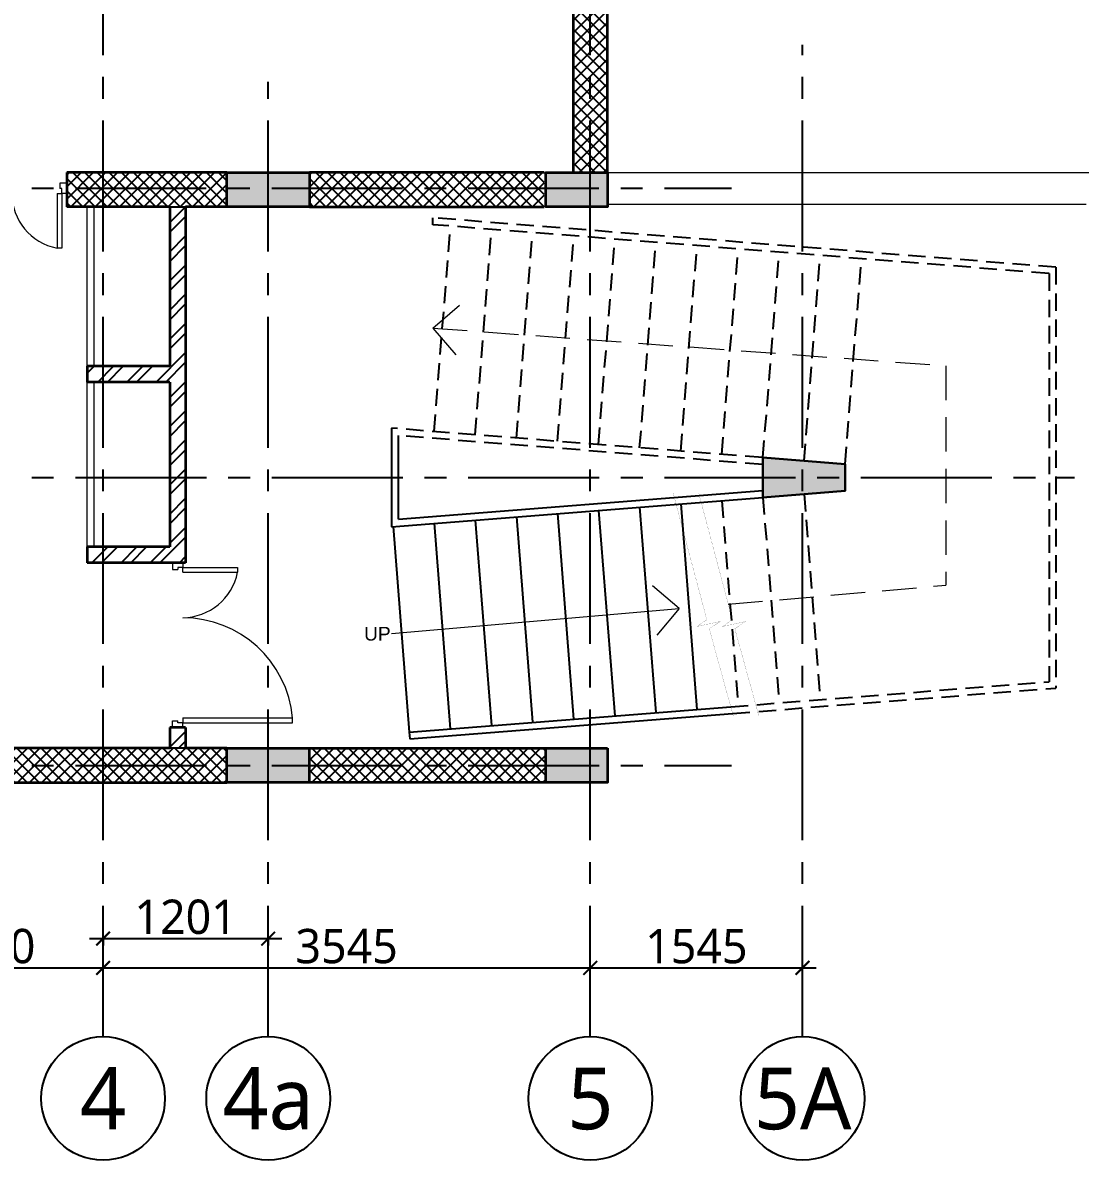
# Model space of a CAD drawing. Header units: millimetres. Extents: x -1107453 to -240403, y -265431 to 143409.
# Drawn here: x -291800 to -284104, y 94509 to 102788 of the extents above; entities that cross this region are included whole.
import ezdxf
from ezdxf.enums import TextEntityAlignment as Align

# ---------------------------------------------------------------- set-up
doc = ezdxf.new("R2010")
doc.units = ezdxf.units.MM
doc.header["$MEASUREMENT"] = 0
for name, pattern in [('CENTER2', [28.574999999999992, 19.05, -3.174999999999998, 3.174999999999998, -3.174999999999998]), ('DASHED2', [0.375, 0.25, -0.125]), ('HIDDEN2', [4.7624999999999975, 3.174999999999998, -1.587499999999999])]:
    doc.linetypes.add(name, pattern=pattern)
for name, color, linetype in [('A-Anno-Dims', 7, 'Continuous'), ('A-Anno-Grid Lines', 154, 'Continuous'), ('A-Elevation', 4, 'Continuous'), ('A-Steps', 3, 'Continuous'), ('A-Wall Patt', 8, 'Continuous'), ('Anno_Labels', 7, 'Continuous'), ('S-Conc Patt', 9, 'Continuous')]:
    doc.layers.add(name, color=color, linetype=linetype)
for name, color, linetype, lineweight in [('A-Door', 4, 'Continuous', 9), ('A-Wall Ele', 3, 'Continuous', 20), ('A-Wall Sec', 1, 'Continuous', 30), ('column hatch', 12, 'Continuous', 5), ('S-Concrete', 40, 'Continuous', 30), ('S-Reflected Beam', 60, 'Continuous', 25), ('STAIR', 3, 'Continuous', 9), ('text', 7, 'Continuous', 9)]:
    doc.layers.add(name, color=color, linetype=linetype, lineweight=lineweight)
doc.layers.get('S-Reflected Beam').off()
doc.styles.get("Standard").update_dxf_attribs({"font": 'trebuc.ttf'})
doc.dimstyles.new('IIITD_WD_L @ 100', dxfattribs={"dimscale": 100, "dimtxt": 2.5, "dimasz": 1, "dimexe": 0.5, "dimexo": 0.25, "dimgap": 0.3, "dimtad": 1, "dimdec": 0, "dimrnd": 1, "dimzin": 0, "dimdsep": 46, "dimtxsty": 'Standard', "dimblk": 'ARCHTICK', "dimcen": 0.2, "dimdle": 1, "dimclrd": 8, "dimclre": 8, "dimadec": 0, "dimazin": 0, "dimtfac": 1, "dimtdec": 0, "dimtofl": 0, "dimtmove": 0, "dimatfit": 0, "dimfxl": 2, "dimfxlon": 1, "dimtolj": 1, "dimtzin": 0, "dimlwd": -1, "dimlwe": -1, "dimarcsym": 0})
pattern_1 = [(45, (-563.6419556228791, 4396.156088989985), (-44.19417382415921, 44.19417382415922), []), (135, (-563.6419556228791, 4396.156088989985), (-44.19417382415922, -44.19417382415921), [])]

# ---------------------------------------------------------------- blocks, each defined once
blk = doc.blocks.new('s g h s l')
at = {"layer": 'S-Conc Patt'}
blk.add_hatch(color=256, dxfattribs=at).paths.add_polyline_path([(521138.1771746668, -8796.657298086444), (521138.177174667, -9087.061777143274), (521738.177174667, -9039.85088355228), (521738.1771746668, -8844.223603098086)])
at = {"layer": 'A-Elevation', "linetype": 'HIDDEN2', "ltscale": 40}
for p, q in [((523271.8421872522, -7410.945087191911), (518738.1771746783, -7051.528932510089)), ((518738.1771746522, -7101.685808170238), (518738.1771746512, -7051.528932507936)), ((523221.8421872521, -7457.138104103187), (518738.1771746783, -7101.685808172303)), ((523271.8421872522, -7410.945087191911), (523271.8421872525, -10473.96557858679)), ((523221.8421872521, -7457.138104103187), (523221.8421872524, -10427.74527602404)), ((521138.1771746779, -8796.657298086502), (518438.1771746789, -8582.608925533747)), ((521138.1771746779, -8846.814173748717), (518488.1771746786, -8636.729659946943)), ((520905.5930721657, -10609.99892686182), (523221.8421872524, -10427.74527602404)), ((520919.1135324265, -10659.08961553938), (523271.8421872525, -10473.96557858679))]:
    blk.add_line(p, q, dxfattribs=at)
at = {"layer": 'A-Elevation'}
for p, q in [((518438.1771746789, -8582.608925533747), (518438.1771746789, -9299.51079830296)), ((518488.1771746786, -9245.422013475036), (518488.1771746786, -8636.729659946943)), ((518438.1771746789, -9299.51079830296), (521138.1771746779, -9087.061777143388)), ((518488.1771746786, -9245.422013475036), (521138.1771746779, -9036.907233448059)), ((518565.9461063799, -10794.09363343229), (520905.5930721657, -10609.99892686182)), ((518569.8682247392, -10843.93956594012), (520919.1135324265, -10659.08961553938)), ((518565.9447979386, -10794.07700453987), (518569.8682247392, -10843.93956594013))]:
    blk.add_line(p, q, dxfattribs=at)
at = {"layer": 'A-Steps', "linetype": 'DASHED2', "ltscale": 500}
for p, q in [((518747.5602748115, -8607.135943711079), (518866.1041045051, -7111.827493777906)), ((519046.6219647982, -8630.844709649811), (519165.1657944918, -7135.536259716609)), ((519345.6836547847, -8654.553475588546), (519464.2274844785, -7159.245025655372)), ((519644.7453447714, -8678.262241527264), (519763.2891744651, -7182.953791594075)), ((519943.8070347579, -8701.971007465998), (520062.3508644516, -7206.662557532808)), ((520242.8687247447, -8725.679773404714), (520361.4125544383, -7230.371323471541)), ((520541.9304147313, -8749.388539343447), (520660.4742444249, -7254.080089410243)), ((520840.9921047181, -8773.09730528218), (520959.5359344116, -7277.788855349005)), ((521140.0537947046, -8796.806071220897), (521258.5976243982, -7301.497621287707)), ((521439.1154846913, -8820.51483715963), (521557.659314385, -7325.206387226441)), ((521738.1771746778, -8844.223603098348), (521856.7210043715, -7348.915153165172)), ((521140.0537947046, -9087.268415429702), (521258.5976243985, -10582.57686536286)), ((521439.1154846913, -9063.559649490897), (521557.6593143852, -10558.86809942405)), ((520840.9921047183, -9110.977181370123), (520959.535934415, -10606.28563130306))]:
    blk.add_line(p, q, dxfattribs=at)
at = {"layer": 'A-Steps'}
for p, q in [((519943.6651457728, -9181.040537759383), (520061.323205246, -10676.41894506673)), ((520242.7408272342, -9157.50892586478), (520360.3988867072, -10652.88733317212)), ((520541.8165086957, -9133.977313970145), (520659.4745681688, -10629.35572127749)), ((519046.4381013883, -9251.635373443261), (519164.0961608615, -10747.01378075061)), ((519345.5137828498, -9228.103761548644), (519463.1718423229, -10723.48216885597)), ((519644.5894643114, -9204.572149654019), (519762.2475237846, -10699.95055696137)), ((518448.2867384653, -9298.69859723252), (518565.9447979386, -10794.07700453987)), ((518747.3624199268, -9275.166985337895), (518865.0204794001, -10770.54539264524))]:
    blk.add_line(p, q, dxfattribs=at)
at = {"layer": 'S-Concrete'}
blk.add_lwpolyline([(521138.1771746668, -8796.657298086444), (521738.1771746668, -8844.223603098086), (521738.177174667, -9039.85088355228), (521138.177174667, -9087.061777143274), (521138.1771746668, -8796.657298086444)], dxfattribs=at)
at = {"layer": 'STAIR', "color": 5, "const_width": 1}
for points in [[(520485.7060281081, -9052.342640694724), (520731.7634274617, -9976.842853890645), (520660.2978765096, -10026.093164961), (520829.871310239, -9989.19344974766), (520749.5240448325, -10043.33655848741), (520924.5548412948, -10678.84616187706)], [(520671.891190716, -9052.342640694842), (520917.9485900698, -9976.842853890645), (520846.4830391172, -10026.093164961), (521016.056472847, -9989.19344974766), (520935.7092074405, -10043.33655848741), (521110.7400039026, -10678.84616187706)]]:
    blk.add_lwpolyline(points, dxfattribs=at)
at = {"layer": 'text'}
for p, q in [((518738.1771746784, -7854.038943105931), (518931.8516206697, -7688.161853157159)), ((518738.1771746784, -7854.038943105931), (518904.0542646273, -8047.713389097305)), ((520531.3967018049, -9894.704206611701), (520336.127736261, -9730.70716061612)), ((518438.177174678, -10076.90622558101), (520531.3967018049, -9894.704206611701)), ((520531.3967018049, -9894.704206611701), (520367.3996558094, -10089.97317215582))]:
    blk.add_line(p, q, dxfattribs=at)
at = {"layer": 'text', "linetype": 'DASHED2', "ltscale": 1000}
for p, q in [((518738.1771746783, -7854.038943105931), (522471.8421872522, -8128.412017311784)), ((522471.8421872522, -8128.412017311784), (522471.8421872522, -9725.800238075868)), ((520887.8297931033, -9863.678875527025), (522471.8421872522, -9725.800238075868))]:
    blk.add_line(p, q, dxfattribs=at)
at = {"layer": 'text', "insert": (518237.2104470522, -10028.60058235124), "char_height": 100, "width": 230.664602492936, "attachment_point": 1}
blk.add_mtext('{\\fArial|b0|i0|c0|p34;UP}', dxfattribs=at)
blk = doc.blocks.new('Door 1200')
at = {"layer": 'A-Door', "color": 5, "lineweight": 18}
for p, q in [((524083.629371542, 16182.33756403759), (524083.629371542, 16132.33756403759)), ((524083.629371542, 16182.33756403759), (524158.629371542, 16182.33756403759)), ((524123.629371542, 16147.33756403758), (524123.629371542, 16132.33756403759)), ((524158.629371542, 16147.33756403758), (524123.629371542, 16147.33756403758)), ((524158.629371542, 16182.33756403759), (524158.629371542, 16147.33756403758)), ((524158.629371542, 16147.33756403758), (524557.0951793599, 16147.33756403758)), ((524158.629371542, 16112.33756403759), (524158.629371542, 16147.33756403758)), ((524557.0951793599, 16147.33756403758), (524557.0951793601, 16112.33756403758)), ((524083.629371542, 16132.33756403759), (524123.629371542, 16132.33756403759)), ((524158.629371542, 16112.33756403759), (524557.0951793601, 16112.33756403758)), ((524083.629371542, 15032.33756403759), (524123.629371542, 15032.33756403759)), ((524083.629371542, 14982.33756403759), (524083.629371542, 15032.33756403759)), ((524123.629371542, 15017.33756403759), (524123.629371542, 15032.33756403759)), ((524158.629371542, 15017.33756403759), (524123.629371542, 15017.33756403759)), ((524158.629371542, 15052.33756405504), (524957.8622742627, 15052.36280079281)), ((524158.629371542, 15052.33756405504), (524158.629371542, 15017.33756403759)), ((524158.629371542, 15017.33756403759), (524957.8622742627, 15017.36280077536)), ((524158.629371542, 14982.33756403759), (524158.629371542, 15017.33756403759)), ((524957.8622742627, 15017.36280077536), (524957.8622742627, 15052.36280079281)), ((524083.629371542, 14982.33756403759), (524158.629371542, 14982.33756403759))]:
    blk.add_line(p, q, dxfattribs=at)
at = {"layer": 'A-Door', "lineweight": 18}
for centre, radius, start, end in [((524154.5491651758, 16192.83248138865), 410.515194913715, 270.5694855062471, 348.6920226384242), ((524156.8255171427, 14977.84414421031), 804.4954421475996, 5.314801625242492, 89.87153024725338)]:
    blk.add_arc(centre, radius, start, end, dxfattribs=at)
blk = doc.blocks.new('Cols Hostel')
at = {"layer": 'S-Conc Patt'}
h = blk.add_hatch(color=256, dxfattribs=at)
h.paths.add_polyline_path([(626561.7497282308, 5667.72685304981), (626811.7497282308, 5667.72685304981), (626811.7497282308, 5217.72685304981), (626561.7497282308, 5217.72685304981)])
h.paths.add_polyline_path([(626261.7410412015, 5667.72685304981), (626511.7410412014, 5667.72685304981), (626511.7410412014, 5217.72685304981), (626261.7410412015, 5217.72685304981)])
h.paths.add_polyline_path([(610501.4236321427, 6260.521494613407), (610751.4236321426, 6260.521494613407), (610751.4236321426, 5810.521494613407), (610501.4236321427, 5810.521494613407)])
h.paths.add_polyline_path([(633754.5867284772, -13558.89746784995), (633802.2889767203, -13804.30426061802), (633350.7404723346, -13892.07639849159), (633303.0382240913, -13646.6696057232)])
h.paths.add_polyline_path([(608436.4236327672, -13974.68773617569), (608436.4236327672, -14224.68773617569), (607987.1279409268, -14224.68773617569), (607987.1279409268, -13974.68773617569)])
h.paths.add_polyline_path([(639101.475264188, 2747.193651942769), (639346.8820600499, 2794.895900787234), (639489.9888065832, 2058.675513201655), (639244.5820107213, 2010.973264357221)])
h.paths.add_polyline_path([(640105.130579858, -2416.165332935256), (640350.5373757198, -2368.463084090792), (640493.6441222532, -3104.68347167637), (640248.2373263914, -3152.385720520833)])
h.paths.add_polyline_path([(631447.1788227003, -4099.100672051689), (631692.5856185621, -4051.398423207223), (631835.6923650954, -4787.618810792802), (631590.2855692336, -4835.321059637266)])
h.paths.add_polyline_path([(630443.523506772, 1064.258312836318), (630688.9303026339, 1111.960561680782), (630832.0370491672, 375.7401740952046), (630586.6302533054, 328.037925250741)])
h.paths.add_polyline_path([(608186.4236327682, 6255.312267041911), (608436.4236327682, 6255.312267041911), (608436.4236327682, 5505.312267041911), (608186.4236327682, 5505.312267041911)])
h.paths.add_polyline_path([(608186.4236327666, 995.3122670443263), (608436.4236327666, 995.3122670443263), (608436.4236327666, 245.3122670443263), (608186.4236327666, 245.3122670443263)])
h.paths.add_polyline_path([(608186.4236327666, -4264.687732955702), (608436.4236327666, -4264.687732955702), (608436.4236327666, -5014.687732955703), (608186.4236327666, -5014.687732955703)])
h.paths.add_polyline_path([(599366.4236325014, -4264.687732955294), (599616.4236325014, -4264.687732955294), (599616.4236325014, -5014.687732955294), (599366.4236325014, -5014.687732955294)])
h.paths.add_polyline_path([(599366.4236325017, 995.3122670447336), (599616.4236325015, 995.3122670447336), (599616.4236325015, 245.3122670447338), (599366.4236325017, 245.3122670447338)])
h.paths.add_polyline_path([(626561.4236324625, 11102.81313079416), (626811.4236324625, 11102.81313079416), (626811.4236324625, 10352.81313079416), (626561.4236324625, 10352.81313079416)])
h.paths.add_polyline_path([(626561.4236324625, 17050.82723748011), (626811.4236324625, 17050.82723748014), (626811.4236324625, 16300.8272374801), (626561.4236324625, 16300.8272374801)])
h.paths.add_polyline_path([(626561.4236324744, 13870.82723780113), (626811.423632474, 13870.82723780116), (626811.423632474, 13120.82723780116), (626561.4236324744, 13120.82723780116)])
h.paths.add_polyline_path([(610451.4236322272, 11170.31226704627), (610201.4236322276, 11170.31226704627), (610201.4236322276, 10420.3122670463), (610451.4236322272, 10420.3122670463)])
h.paths.add_polyline_path([(610451.4236322271, 16300.82723747738), (610201.4236322272, 16300.82723747738), (610201.4236322272, 17050.82723747741), (610451.4236322271, 17050.82723747738)])
h.paths.add_polyline_path([(610451.4236322271, 13120.82723779884), (610201.4236322272, 13120.82723779884), (610201.4236322272, 13870.82723779883), (610451.4236322271, 13870.8272377988)])
h.paths.add_polyline_path([(598411.4236323242, 9225.312267043775), (598661.4236323242, 9225.312267043775), (598661.4236323242, 8475.312267043715), (598411.4236323242, 8475.312267043715)])
h.paths.add_polyline_path([(603651.4236324986, 16800.82723747581), (603651.4236324986, 17050.82723747581), (602901.4236324986, 17050.82723747546), (602901.4236324986, 16800.82723747546)])
h.paths.add_polyline_path([(602901.4236320684, 14630.37833311668), (603151.4236320686, 14630.37833311668), (603151.4236320809, 13880.37833311656), (602901.4236320809, 13880.37833311656)])
h.paths.add_polyline_path([(596931.4236324542, 9225.312267043597), (597181.4236324544, 9225.312267043597), (597181.4236324544, 8475.312267043539), (596931.4236324542, 8475.312267043539)])
h.paths.add_polyline_path([(596931.4236325617, 11170.31226704438), (597181.4236325617, 11170.31226704438), (597181.4236325672, 10420.31226704435), (596931.4236325672, 10420.31226704435)])
h.paths.add_polyline_path([(602901.4236324443, 11170.31226704496), (603151.4236324443, 11170.31226704496), (603151.42363245, 10420.31226704493), (602901.4236324499, 10420.31226704493)])
h.paths.add_polyline_path([(608436.4236327665, 11170.31226704493), (608186.4236327665, 11170.31226704493), (608186.4236327664, 10420.31226704496), (608436.4236327664, 10420.31226704496)])
h.paths.add_polyline_path([(604651.4236330386, 11170.31226704493), (604881.4236330386, 11170.31226704493), (604881.4236330386, 10420.31226704496), (604651.4236330385, 10420.31226704496)])
h.paths.add_polyline_path([(639550.4626592548, 13200.04723540656), (639795.8694551166, 13247.7494842507), (639938.9762016493, 12511.52909666512), (639693.5694057874, 12463.82684782089)])
h.paths.add_polyline_path([(634799.4555117306, 10295.14102881963), (634847.1577605751, 10049.73423295779), (634108.7417453408, 9906.200699648096), (634061.0394964964, 10151.60749551031)])
h.paths.add_polyline_path([(637666.4011072278, -8396.370058025992), (637892.1753594207, -8352.483989089114), (637979.9474972943, -8804.032493475068), (637754.173245101, -8847.918562411942)])
h.paths.add_polyline_path([(636132.5559709177, -13079.82090792068), (636180.2582197629, -13325.22770378683), (635591.2819096944, -13439.71310101315), (635543.5796608493, -13194.30630514718)])
h.paths.add_polyline_path([(603151.4236324988, 9225.312266957888), (603151.4236324988, 8995.31226704421), (602401.4236324944, 8995.31226704421), (602401.4236324944, 9225.312266957888)])
h.paths.add_polyline_path([(642512.4924703864, -9792.340135633713), (642556.3785393235, -10018.11438782661), (642109.7381708464, -10104.93248072489), (642065.8521019096, -9879.158228531613)])
h.paths.add_polyline_path([(638555.8562560007, -10561.43230613148), (638599.7423249376, -10787.20655832438), (638148.1938205516, -10874.97869619798), (638104.307751615, -10649.2044440047)])
h.paths.add_polyline_path([(642095.8501953823, -7652.524794880649), (642139.7362643189, -7878.299047073553), (641688.187759933, -7966.071184947126), (641644.3016909962, -7740.296932753875)])
h.paths.add_polyline_path([(640153.1558516191, -10026.70362193683), (640378.9327155026, -9982.830991117213), (640464.7704714619, -10424.56833349776), (640238.9936075786, -10468.44096431718)])
h.paths.add_polyline_path([(640117.871420735, -8037.004920564388), (640161.7574896722, -8262.779172757262), (639710.2089852861, -8350.551310630864), (639666.322916349, -8124.777058437614)])
h.paths.add_polyline_path([(603151.423632481, -11964.6877265358), (603151.423632481, -12194.6877265358), (602701.4236324814, -12194.68772970963), (602701.4236324814, -11964.68772970963)])
h.paths.add_polyline_path([(603151.4236324809, -10129.68773295506), (602921.423632481, -10129.68773295506), (602921.423632481, -9669.687732955032), (603151.4236324809, -9669.687732955032)])
h.paths.add_polyline_path([(599111.423632481, -11964.68772970965), (599111.423632481, -12194.68772970966), (598661.423632481, -12194.68772970966), (598661.423632481, -11964.68772970965)])
h.paths.add_polyline_path([(599112.1445684878, -9784.687732954744), (599112.1445684878, -10014.68773295474), (598661.4236325182, -10014.68773295474), (598661.4236325182, -9784.687732954744)])
h.paths.add_polyline_path([(600791.4236324439, -11734.68772970943), (601021.4236324439, -11734.68772970943), (601021.4236324439, -12194.68772970943), (600791.4236324439, -12194.68772970943)])
h.paths.add_polyline_path([(601136.4236324807, -9784.687732954872), (601136.4236324807, -10014.68773295487), (600676.4236324807, -10014.68773295487), (600676.4236324807, -9784.687732954872)])
h.paths.add_polyline_path([(634936.8634596043, -3420.774693536952), (635162.6377117971, -3376.888624600049), (635305.7444583301, -4113.109012182598), (635079.9702061369, -4156.9950811195)])
h.paths.add_polyline_path([(635631.423171387, 2072.683853419527), (635857.19742358, 2116.56992235643), (636000.3041703659, 1380.349534821666), (635774.5299181726, 1336.463465884793)])
h.paths.add_polyline_path([(634717.4221262403, 6774.811601546535), (634673.5360573035, 7000.585853739467), (635409.7564448892, 7143.692600272422), (635453.6425138261, 6917.91834807914)])
h.paths.add_polyline_path([(631991.7009734721, 11730.77280222782), (632217.4752256653, 11774.65887116469), (632360.5819721983, 11038.438483579), (632134.8077200049, 10994.55241464215)])
h.paths.add_polyline_path([(604651.4236330363, 6255.312267045054), (604881.4236330364, 6255.312267045054), (604881.4236330375, 5505.312267044967), (604651.4236330374, 5505.312267044967)])
h.paths.add_polyline_path([(639083.0429550235, -12506.39970573256), (639130.7615289203, -12751.89254039671), (638541.0972403046, -12866.46399997905), (638493.3786664079, -12620.97116531452)])
h.paths.add_polyline_path([(603152.1279403985, -13974.68772974526), (603152.1279403985, -14224.68772974526), (602552.1279403989, -14224.68773295398), (602552.1279403989, -13974.68773295398)])
h.paths.add_polyline_path([(638468.5711924311, 11008.20796230397), (638713.9779891327, 11055.91021131159), (638856.822152756, 10319.84005597906), (638611.4153560543, 10272.1378069715)])
h.paths.add_polyline_path([(606267.8322493514, -9784.72008278122), (606267.8322493514, -10034.72008278122), (605667.8322493514, -10034.72008278122), (605667.8322493514, -9784.72008278122)])
h.paths.add_polyline_path([(599161.4236325724, 5765.312270250174), (599161.4236325724, 6015.312270250141), (598411.4236325725, 6015.312270250141), (598411.4236325725, 5765.312270250141)])
h.paths.add_polyline_path([(642895.9915818538, -11765.26998528922), (642943.6951566079, -12010.68564801657), (642502.6415922842, -12096.4177932624), (642454.9380175301, -11851.00213053467)])
h.paths.add_polyline_path([(606267.1279403963, -13974.68773295372), (606267.1279403963, -14224.68773295372), (605667.1279406472, -14224.68773295372), (605667.1279406472, -13974.68773295372)])
h.paths.add_polyline_path([(599112.8322485696, -13974.68773295473), (599112.8322485667, -14224.68773295473), (598662.1279403984, -14224.68773295459), (598662.1279404012, -13974.6877329546)])
h.paths.add_polyline_path([(626262.127940398, 11910.84516932236), (626512.127940398, 11910.84516932236), (626512.1522459907, 11160.82726141339), (626262.1522459915, 11160.82723780088)])
h.paths.add_polyline_path([(626261.4236324625, 17050.82723748011), (626511.4236324625, 17050.82723748014), (626511.4236324625, 16300.8272374801), (626261.4236324625, 16300.8272374801)])
h.paths.add_polyline_path([(610751.4236322272, 16300.82723747738), (610501.4236322275, 16300.82723747738), (610501.4236322275, 17050.82723747741), (610751.4236322272, 17050.82723747738)])
h.paths.add_polyline_path([(610501.4236322275, 8730.82723747824), (610751.4236322272, 8730.82723747824), (610751.4236322272, 7980.827237478195), (610501.4236322275, 7980.827237478226)])
h.paths.add_polyline_path([(626511.423632481, 7980.82723748131), (626261.4236324811, 7980.82723748131), (626261.4236324809, 8730.827237481382), (626511.4236324809, 8730.827237481355)])
h.paths.add_polyline_path([(621251.4236324793, 11235.82723780016), (621021.4236324793, 11235.82723780016), (621021.4236324793, 11835.82723780015), (621251.4236324793, 11835.82723780015)])
h.paths.add_polyline_path([(610501.4236322278, 11910.82723779866), (610751.4236322278, 11910.82723779866), (610751.4236322278, 11160.8272377987), (610501.4236322278, 11160.8272377987)])
h.paths.add_polyline_path([(615991.4236322296, 11235.82723747908), (615761.4236322296, 11235.82723747905), (615761.4236322296, 11835.82723747909), (615991.4236322293, 11835.82723747909)])
h.paths.add_polyline_path([(635329.2757440787, -8947.302390988481), (635376.9779923315, -9192.70918380568), (634788.0016822629, -9307.194581032034), (634740.2994340104, -9061.787788214948)])
h.paths.add_polyline_path([(633933.2081441764, 1742.58429144838), (634158.9823963692, 1786.470360385283), (634302.089143155, 1050.249972850521), (634076.3148909619, 1006.363903913618)])
h.paths.add_polyline_path([(604651.4236322272, 995.3122670442681), (604881.4236322272, 995.3122670442681), (604881.4236322272, 245.312267044239), (604651.4236322272, 245.3122670442972)])
h.paths.add_polyline_path([(604651.4236322272, -4264.687732955732), (604881.4236322272, -4264.687732955732), (604881.4236322272, -5014.687732955732), (604651.4236322272, -5014.687732955703)])
h.paths.add_polyline_path([(626261.4236324743, 13870.82723780113), (626511.423632474, 13870.82723780116), (626511.423632474, 13120.82723780116), (626261.4236324743, 13120.82723780116)])
h.paths.add_polyline_path([(621021.423632479, 13795.82723780034), (621251.423632479, 13795.82723780037), (621251.4236324793, 13195.82723779991), (621021.4236324793, 13195.82723779991)])
h.paths.add_polyline_path([(615761.4236322297, 13795.82723747861), (615991.4236322297, 13795.82723747864), (615991.4236322297, 13195.82723747862), (615761.4236322297, 13195.82723747859)])
h.paths.add_polyline_path([(610751.4236322272, 13120.82723779884), (610501.4236322275, 13120.82723779884), (610501.4236322275, 13870.82723779883), (610751.4236322272, 13870.8272377988)])
h.paths.add_polyline_path([(633692.1116287775, 12061.29915106695), (633937.518424636, 12109.00139990876), (634080.62517159, 11372.78101240593), (633835.2183757311, 11325.078763564)])
h.paths.add_polyline_path([(628502.0163357207, 11052.4468235496), (628747.4231315826, 11100.149072394), (628890.5298781157, 10363.92868480837), (628645.1230822536, 10316.22643596396)])
h.paths.add_polyline_path([(596931.4236324761, 14630.37833311668), (597181.4236324761, 14630.37833311668), (597181.4236324886, 13880.37833311656), (596931.4236324886, 13880.37833311656)])
h.paths.add_polyline_path([(639921.5861545858, 11290.78236794987), (640166.9929504477, 11338.48461679401), (640309.8371140707, 10602.41446146165), (640064.4303182089, 10554.71221261736)])
h.paths.add_polyline_path([(638889.5778972417, 16600.00459412334), (639134.9846931036, 16647.70684296748), (639278.2703408748, 15911.52119383809), (639032.8635450129, 15863.81894499386)])
h.paths.add_polyline_path([(633031.9125049989, 15457.72920584385), (633277.3193008878, 15505.43145469154), (633420.6350227703, 14769.09160509436), (633175.2282268814, 14721.38935624657)])
h.paths.add_polyline_path([(632948.1511591675, -9410.146123898448), (632995.8534074107, -9655.552916666522), (632544.3049030248, -9743.325054540097), (632496.6026547815, -9497.9182617717)])
h.paths.add_polyline_path([(636635.0784870684, -3090.675131517899), (636860.8527392615, -3046.789062581054), (637003.9594857942, -3783.009450163605), (636778.1852336011, -3826.89551910045)])
h.paths.add_polyline_path([(639326.3018046743, 7904.990206744258), (639374.019552322, 7659.586424052452), (638637.7953735313, 7516.499143256194), (638590.0776258839, 7761.902925948176)])
h.paths.add_polyline_path([(632929.5528271653, 6905.943276127655), (633155.3270793582, 6949.829345064557), (633298.4338258913, 6213.608957478808), (633072.659573698, 6169.722888541961)])
h.paths.add_polyline_path([(629439.8681907993, 6227.61729771734), (629685.2749866612, 6275.319546561806), (629828.3817331943, 5539.099158976082), (629582.9749373319, 5491.396910131676)])
h.paths.add_polyline_path([(620836.4236324674, 16800.82723747933), (620836.4236324674, 17050.82723747933), (621436.4236324674, 17050.82723747934), (621436.4236324674, 16800.82723747934)])
h.paths.add_polyline_path([(615576.4236322074, 16800.8272374786), (615576.4236322074, 17050.8272374786), (616176.4236322074, 17050.8272374786), (616176.4236322074, 16800.8272374786)])
h.paths.add_polyline_path([(620836.4236324679, 7980.827237479418), (620836.4236324679, 8230.827237479418), (621436.4236324679, 8230.827237479434), (621436.4236324679, 7980.827237479433)])
h.paths.add_polyline_path([(615576.4236322185, 7980.827237478369), (615576.4236322185, 8230.82723747837), (616176.4236322185, 8230.82723747837), (616176.4236322185, 7980.827237478369)])
h.paths.add_polyline_path([(602401.4236324987, 5785.312267043074), (602401.4236324987, 6015.312267043075), (603151.4236324988, 6015.31226704424), (603151.4236324988, 5785.31226704424)])
h.paths.add_polyline_path([(602922.1279406653, 995.3122670444427), (603152.1279406651, 995.3122670444427), (603152.1279406651, 245.3122670444718), (602922.1279406653, 245.3122670444718)])
h.paths.add_polyline_path([(608436.4236327672, -9784.720086003188), (608436.4236327672, -10034.72008600319), (607987.1279409268, -10034.72008600319), (607987.1279409268, -9784.720086003188)])
h.paths.add_polyline_path([(602921.4236327496, -4264.687732955528), (603151.4236327496, -4264.687732955528), (603151.4236327496, -5014.687732955528), (602921.4236327496, -5014.687732955528)])
h.paths.add_polyline_path([(632224.6462031102, 16800.82723747975), (632224.6462031102, 17050.82723747957), (632974.6462031103, 17050.8272374794), (632974.6462031101, 16800.82723747955)])
at = {"layer": 'S-Concrete', "lineweight": 35}
for points in [[(606267.8322493514, -9784.72008278122), (606267.8322493514, -10034.72008278122), (605667.8322493514, -10034.72008278122), (605667.8322493514, -9784.72008278122), (606267.8322493514, -9784.72008278122)], [(608436.4236327672, -9784.720086003188), (608436.4236327672, -10034.72008600319), (607987.1279409268, -10034.72008600319), (607987.1279409268, -9784.720086003188), (608436.4236327672, -9784.720086003188)], [(606267.1279403963, -13974.68773295372), (606267.1279403963, -14224.68773295372), (605667.1279406472, -14224.68773295372), (605667.1279406472, -13974.68773295372), (606267.1279403963, -13974.68773295372)], [(608436.4236327672, -13974.68773617569), (608436.4236327672, -14224.68773617569), (607987.1279409268, -14224.68773617569), (607987.1279409268, -13974.68773617569), (608436.4236327672, -13974.68773617569)]]:
    blk.add_lwpolyline(points, dxfattribs=at)
blk = doc.blocks.new('Grid Head')
blk.add_circle((0, 0), 3)
at = {"layer": 'Anno_Labels'}
blk.add_attdef('GRID_NAME', text='', height=3, dxfattribs=at).set_placement((0, 0), align=Align.MIDDLE_CENTER)
blk = doc.blocks.new('_ArchTick')
at = {"color": 0, "linetype": 'ByBlock', "const_width": 0.15}
blk.add_lwpolyline([(-0.5, -0.5), (0.5, 0.5)], dxfattribs=at)
blk = doc.blocks.new('*D1119')
at = {"layer": 'A-Anno-Dims', "color": 8, "transparency": 16777216}
for p, q in [((515190.9997610824, -12707.19286148401), (515190.9997610824, -12457.19286148401)), ((516920.9997613715, -12707.19286148401), (516920.9997613715, -12457.19286148401)), ((515090.9997610824, -12507.19286148401), (517020.9997613715, -12507.19286148401))]:
    blk.add_line(p, q, dxfattribs=at)
at = {"layer": 'A-Anno-Dims', "color": 8, "transparency": 16777216, "xscale": 100, "yscale": 100, "zscale": 100, "rotation": 180}
blk.add_blockref('_ArchTick', (515190.9997610824, -12507.19286148401), dxfattribs=at)
at = {"layer": 'A-Anno-Dims', "color": 8, "transparency": 16777216, "xscale": 100, "yscale": 100, "zscale": 100}
blk.add_blockref('_ArchTick', (516920.9997613715, -12507.19286148401), dxfattribs=at)
at = {"layer": 'A-Anno-Dims', "color": 0, "transparency": 16777216, "insert": (516055.9997612271, -12350.00430929545), "char_height": 250, "attachment_point": 5}
blk.add_mtext('\\A1;1730', dxfattribs=at)
blk = doc.blocks.new('_Open90')
at = {"color": 0, "linetype": 'ByBlock', "lineweight": -2}
for p, q in [((0, 0), (-1, 0)), ((-0.5, 0.5), (0, 0)), ((0, 0), (-0.5, -0.5))]:
    blk.add_line(p, q, dxfattribs=at)
blk = doc.blocks.new('*D1120')
at = {"layer": 'A-Anno-Dims', "color": 8, "transparency": 16777216}
for p, q in [((516920.9997613715, -12707.19286148384), (516920.9997613715, -12457.19286148384)), ((520465.9997611107, -12707.19286148384), (520465.9997611107, -12457.19286148384)), ((516820.9997613715, -12507.19286148384), (520565.9997611107, -12507.19286148384))]:
    blk.add_line(p, q, dxfattribs=at)
at = {"layer": 'A-Anno-Dims', "color": 8, "transparency": 16777216, "xscale": 100, "yscale": 100, "zscale": 100, "rotation": 180}
blk.add_blockref('_ArchTick', (516920.9997613715, -12507.19286148384), dxfattribs=at)
at = {"layer": 'A-Anno-Dims', "color": 8, "transparency": 16777216, "xscale": 100, "yscale": 100, "zscale": 100}
blk.add_blockref('_ArchTick', (520465.9997611107, -12507.19286148384), dxfattribs=at)
at = {"layer": 'A-Anno-Dims', "color": 0, "transparency": 16777216, "insert": (518693.4997612411, -12350.00430929529), "char_height": 250, "attachment_point": 5}
blk.add_mtext('\\A1;3545', dxfattribs=at)
blk = doc.blocks.new('*D1129')
at = {"layer": 'A-Anno-Dims', "color": 8, "transparency": 16777216}
for p, q in [((520465.9997611107, -12707.19286148384), (520465.9997611107, -12457.19286148384)), ((522010.8888883973, -12707.19286148384), (522010.8888883973, -12457.19286148384)), ((520365.9997611107, -12507.19286148384), (522110.8888883972, -12507.19286148384))]:
    blk.add_line(p, q, dxfattribs=at)
at = {"layer": 'A-Anno-Dims', "color": 8, "transparency": 16777216, "xscale": 100, "yscale": 100, "zscale": 100, "rotation": 180}
blk.add_blockref('_ArchTick', (520465.9997611107, -12507.19286148384), dxfattribs=at)
at = {"layer": 'A-Anno-Dims', "color": 8, "transparency": 16777216, "xscale": 100, "yscale": 100, "zscale": 100}
blk.add_blockref('_ArchTick', (522010.8888883973, -12507.19286148384), dxfattribs=at)
at = {"layer": 'A-Anno-Dims', "color": 0, "transparency": 16777216, "insert": (521238.444324754, -12350.50935980034), "char_height": 250, "attachment_point": 5}
blk.add_mtext('\\A1;1545', dxfattribs=at)
blk = doc.blocks.new('*D1131')
at = {"layer": 'A-Anno-Dims', "color": 8, "transparency": 16777216}
for p, q in [((516820.9997613715, -12294.08193143719), (518222.4083776958, -12294.08193143719)), ((516920.9997613715, -12294.08193143719), (516920.9997613715, -12344.08193143719)), ((518122.4083776957, -12294.08193143719), (518122.4083776957, -12344.08193143719))]:
    blk.add_line(p, q, dxfattribs=at)
at = {"layer": 'A-Anno-Dims', "color": 8, "transparency": 16777216, "xscale": 100, "yscale": 100, "zscale": 100, "rotation": 180}
blk.add_blockref('_ArchTick', (516920.9997613715, -12294.08193143719), dxfattribs=at)
at = {"layer": 'A-Anno-Dims', "color": 8, "transparency": 16777216, "xscale": 100, "yscale": 100, "zscale": 100}
blk.add_blockref('_ArchTick', (518122.4083776957, -12294.08193143719), dxfattribs=at)
at = {"layer": 'A-Anno-Dims', "color": 0, "transparency": 16777216, "insert": (517521.7040695336, -12136.89337924863), "char_height": 250, "attachment_point": 5}
blk.add_mtext('\\A1;1201', dxfattribs=at)
blk = doc.blocks.new('Grid Girls Hostel')
at = {"layer": 'A-Anno-Grid Lines', "linetype": 'CENTER2', "ltscale": 50}
for p, q in [((520465.9997611107, -13007.19286148381), (520465.9997611107, 25744.13436004307)), ((516920.9997613715, -13007.19286148381), (516920.9997613714, 13896.8225936222)), ((522010.8888883973, -13007.19286148395), (522010.8888883973, -5788.626572579655)), ((518122.4083776957, -13007.19286145466), (518122.4083776957, -6058.126572579655)), ((506718.177174534, -6833.177406377918), (521493.1771752147, -6833.177406378892)), ((506718.8814824051, -8938.193581673871), (523989.4620559997, -8938.19358167486)), ((506718.8814824144, -11033.17740605745), (521493.8814830953, -11033.17740605844))]:
    blk.add_line(p, q, dxfattribs=at)
at = {"layer": 'A-Anno-Dims'}
ref = blk.add_blockref('Grid Head', (516920.9997613715, -13457.19286148381), dxfattribs=dict(at, xscale=150, yscale=150, zscale=150))
ref.add_attrib('GRID_NAME', '4', dxfattribs={"layer": '0', "height": 450}).set_placement((516920.9997613715, -13457.19286148381), align=Align.MIDDLE_CENTER)
ref = blk.add_blockref('Grid Head', (518122.4083776957, -13457.19286145466), dxfattribs=dict(at, xscale=150, yscale=150, zscale=150))
ref.add_attrib('GRID_NAME', '4a', dxfattribs={"layer": '0', "height": 450}).set_placement((518122.4083776957, -13457.19286145466), align=Align.MIDDLE_CENTER)
ref = blk.add_blockref('Grid Head', (520467.4083774321, -13457.19286148381), dxfattribs=dict(at, xscale=150, yscale=150, zscale=150))
ref.add_attrib('GRID_NAME', '5', dxfattribs={"layer": '0', "height": 450}).set_placement((520467.4083774321, -13457.19286148381), align=Align.MIDDLE_CENTER)
ref = blk.add_blockref('Grid Head', (522012.2975047186, -13457.19286148395), dxfattribs=dict(at, xscale=150, yscale=150, zscale=150))
ref.add_attrib('GRID_NAME', '5A', dxfattribs={"layer": '0', "height": 450}).set_placement((522012.2975047186, -13457.19286148395), align=Align.MIDDLE_CENTER)
for base, p1, p2, picture, middle in [((518122.4083776957, -12294.08193143719), (516920.9997613715, -12272.12657257964), (518122.4083776957, -12272.12657257964), '*D1131', (517521.7040695336, -12136.89337924863)), ((516920.9997613715, -12507.19286148401), (515190.9997610824, -13007.19286148381), (516920.9997613715, -13007.19286148381), '*D1119', (516055.9997612271, -12350.00430929545)), ((520465.9997611107, -12507.19286148384), (516920.9997613715, -13007.19286148381), (520465.9997611107, -13007.19286148381), '*D1120', (518693.4997612411, -12350.00430929529)), ((522010.8888883973, -12507.19286148384), (520465.9997611107, -12834.62657257965), (522010.8888883973, -12834.62657257965), '*D1129', (521238.444324754, -12350.50935980034))]:
    dim = blk.add_linear_dim(base=base, p1=p1, p2=p2, dimstyle='IIITD_WD_L @ 100', override={"dimtmove": 1, "dimldrblk": 'Open90', "dimarcsym": 1}, dxfattribs=at)
    dim.commit()
    dim.dimension.update_dxf_attribs({"geometry": picture, "text_midpoint": middle})

msp = doc.modelspace()

# ---------------------------------------------------------------- hatches: boundary and pattern name
at = {"layer": 'A-Wall Patt'}
h = msp.add_hatch(dxfattribs=at)
h.set_pattern_fill('ANSI32', color=256, scale=400, angle=359.9999999997912, style=0)
h.set_pattern_definition([(44.9999999997911, (-290664.6419556229, 97580.15608899), (-106.0660171775954, 106.0660171783688), []), (44.9999999997911, (-290593.9312776229, 97580.15608898971), (-106.0660171775954, 106.0660171783688), [])])
h.paths.add_polyline_path([(-290615.1042510473, 97657.60525519156), (-290730.1042510474, 97657.60525519145), (-290730.1042510474, 97507.60525519156), (-290615.1042510473, 97507.60525519156)])
h.paths.add_polyline_path([(-287545.1042510472, 103962.6052551918), (-287545.1042510472, 104212.5996883068, -5.56749807672e-05), (-287545.1042510473, 104212.610823303), (-287545.1042510473, 104462.605255192), (-286975.10425082, 104462.605255192), (-286975.10425082, 103962.605255192)], flags=17)
h.paths.add_polyline_path([(-291330.1042507974, 98972.60525519152), (-291330.1042507975, 98857.60525519152), (-290730.1042510474, 98857.60525519161), (-290730.1042510474, 98972.60525519156)])
h.paths.add_polyline_path([(-291330.1042507974, 100287.6052551915), (-291330.1042507975, 100172.6052551915), (-290730.1042510472, 100172.6052551916), (-290730.1042510474, 100287.6052551916)], flags=17)
h.paths.add_polyline_path([(-287794.3999423436, 104155.1052551908), (-287794.3999423429, 104577.6052551919), (-287795.1042510475, 104577.6052551919), (-287795.1042510473, 104270.1052551907), (-289945.6979554518, 104270.1052551906), (-289945.6979554518, 104155.1052551905)])
h.paths.add_polyline_path([(-287544.3999423435, 104577.6052551919), (-287544.3999423435, 103847.605255192), (-286795.10425082, 103847.605255192), (-286795.10425082, 103962.605255192), (-286860.1042508199, 103962.605255192), (-286860.1042508199, 104462.605255192), (-286795.1042508199, 104462.605255192), (-286795.1042508199, 104577.6052551919)])
h.paths.add_polyline_path([(-290615.1042510473, 101447.5729053338), (-290730.1042510472, 101447.5729053337), (-290730.1042510474, 98857.60525519145), (-290615.1042510473, 98857.60525519156)])
h.paths.add_polyline_path([(-291215.1042510478, 106467.6052551905), (-291330.1042510474, 106467.6052551905), (-291330.1042510472, 104155.1052551904), (-290945.6979554516, 104155.1052551904), (-290945.6979554516, 104270.1052551905), (-291215.1042510474, 104270.1052551904)])
h = msp.add_hatch(dxfattribs=at)
h.set_pattern_fill('ANSI37', color=256, scale=500, style=0)
h.set_pattern_definition(pattern_1)
h.paths.add_polyline_path([(-290313.6956339269, 101697.5729053649), (-291480.1042507974, 101697.5729053272), (-291480.1042507974, 101447.5729053338), (-290313.6956339269, 101447.5729053338)])
h.paths.add_polyline_path([(-288004.399942343, 101697.5729029163), (-289713.6956339269, 101697.5729053338), (-289713.6956339269, 101447.5729053338), (-288004.399942343, 101447.5729029163)])
h.paths.add_polyline_path([(-287544.953851793, 103962.605255192), (-287545.1042510472, 103962.605255192), (-287544.9538840496, 103962.737156067), (-287545.0142563974, 104209.6066901305, -0.0298902824313943), (-287545.0157170359, 104215.5794102368), (-287545.0761215755, 104462.5805802169), (-287545.1042510471, 104462.605255192), (-287545.0761276098, 104462.605255192), (-287545.1042510477, 104577.605255192), (-287795.1042510476, 104577.6052551919), (-287794.3999423432, 101697.572902143), (-287544.3999344311, 101697.572902143)])
h = msp.add_hatch(dxfattribs=at)
h.set_pattern_fill('ANSI37', color=256, scale=500, style=0)
h.set_pattern_definition(pattern_1)
h.paths.add_polyline_path([(-290314.3999426311, 97507.60525519156), (-292829.3999428798, 97507.60525519162), (-292829.3999428798, 97257.60525519155), (-290314.3999426311, 97257.60525519149)])
h = msp.add_hatch(dxfattribs=at)
h.set_pattern_fill('ANSI37', color=256, scale=500, style=0)
h.set_pattern_definition([(45, (-289261.5888307731, 97339.35322802213), (-44.19417382415921, 44.19417382415922), []), (135, (-289261.5888307731, 97339.35322802213), (-44.19417382415922, -44.19417382415921), [])])
h.paths.add_polyline_path([(-287994.3999423518, 97257.60525197047), (-287994.3999423518, 97507.60525197053), (-289714.3999428822, 97507.60525519248), (-289714.3999428822, 97257.60525197047)])

# ---------------------------------------------------------------- linework, layer by layer
at = {"layer": 'A-Door'}
for p, q in [((-291330.1042507974, 100287.6052551915), (-291330.1042507974, 101447.5729053338)), ((-291280.1042507974, 100287.6052551915), (-291280.1042507974, 101447.5729053338)), ((-291330.1042507974, 98972.60525519149), (-291330.1042507976, 100172.6052551915)), ((-291280.1042507974, 98972.60525519152), (-291280.1042507976, 100172.6052551915))]:
    msp.add_line(p, q, dxfattribs=at)
at = {"layer": 'A-Wall Ele'}
for p, q in [((-287544.399942343, 101697.6052551926), (-283831.8820772499, 101697.6052551926)), ((-287544.399942343, 101467.6052551925), (-284061.55011064, 101467.6052551926))]:
    msp.add_line(p, q, dxfattribs=at)
at = {"layer": 'A-Wall Patt'}
for p, q in [((-290730.1042510472, 101447.5729053338), (-290615.1042510473, 101447.5729053338)), ((-290615.1042510473, 97507.60525519156), (-290730.1042510474, 97507.60525519156))]:
    msp.add_line(p, q, dxfattribs=at)
at = {"layer": 'A-Wall Sec', "lineweight": 35}
for p, q in [((-287795.1042510476, 104577.605255192), (-287794.3999423433, 101697.572902143)), ((-287544.3999344311, 101697.572902143), (-287545.1042510477, 104577.6052551918)), ((-290313.6956339269, 101697.5729053649), (-291480.1042507974, 101697.5729053272)), ((-291480.1042507974, 101697.5729053272), (-291480.1042507974, 101447.5729053338)), ((-288004.399942343, 101697.5729029163), (-289713.6956339269, 101697.5729053338)), ((-290730.1042510472, 101447.5729053338), (-291480.1042507974, 101447.5729053338)), ((-290730.1042510472, 101447.5729053338), (-290730.1042510472, 100287.6052551916)), ((-290615.1042510473, 101447.5729053338), (-290615.1042510473, 98857.60525519156)), ((-290313.6956339269, 101447.5729053338), (-290615.1042510473, 101447.5729053338)), ((-289713.6956339269, 101447.5729053337), (-288004.399942343, 101447.5729029163)), ((-290730.1042510474, 100287.6052551916), (-291330.1042507974, 100287.6052551915)), ((-291330.1042507975, 100287.6052551915), (-291330.1042507975, 100172.6052551914)), ((-290730.1042510474, 100172.6052551916), (-291330.1042507974, 100172.6052551915)), ((-290730.1042510474, 100172.6052551916), (-290730.1042510474, 98972.60525519156)), ((-290730.1042510474, 98972.60525519156), (-291330.1042507974, 98972.60525519149)), ((-291330.1042507974, 98972.60525519152), (-291330.1042507975, 98857.60525519149)), ((-290615.1042510473, 98857.60525519156), (-291330.1042507974, 98857.60525519149)), ((-290615.1042510473, 97657.60525519156), (-290730.1042510474, 97657.60525519145)), ((-290730.1042510474, 97657.60525519145), (-290730.1042510474, 97507.60525519156)), ((-290615.1042510473, 97657.60525519156), (-290615.1042510473, 97507.60525519156)), ((-290730.1042510474, 97507.60525519156), (-292829.3999428798, 97507.60525519162)), ((-290314.3999426311, 97507.60525519156), (-290615.1042510473, 97507.60525519156)), ((-289714.399942882, 97507.60525519248), (-287994.3999423514, 97507.60525197053)), ((-292829.3999428798, 97257.60525519156), (-290314.3999426311, 97257.60525519149)), ((-287994.3999423514, 97257.60525197047), (-289714.399942882, 97257.60525197047))]:
    msp.add_line(p, q, dxfattribs=at)

# ---------------------------------------------------------------- block references
at = {"layer": 'column hatch', "rotation": 270}
msp.add_blockref('Door 1200', (-307662.4418148349, 625703.9856747946), dxfattribs=at)
at = {"layer": 'column hatch'}
for name, p in [('s g h s l', (-807553.392297892, 108419.4486175098)), ('Door 1200', (-814793.7336226227, 82675.26769222152))]:
    msp.add_blockref(name, p, dxfattribs=at)
at = {"layer": 'S-Concrete'}
msp.add_blockref('Grid Girls Hostel', (-808136.1040116226, 108415.7826615697), dxfattribs=at)
at = {"layer": 'S-Reflected Beam'}
msp.add_blockref('Cols Hostel', (-895981.5278832783, 111482.2929881462), dxfattribs=at)

doc.saveas('drawing.dxf')
